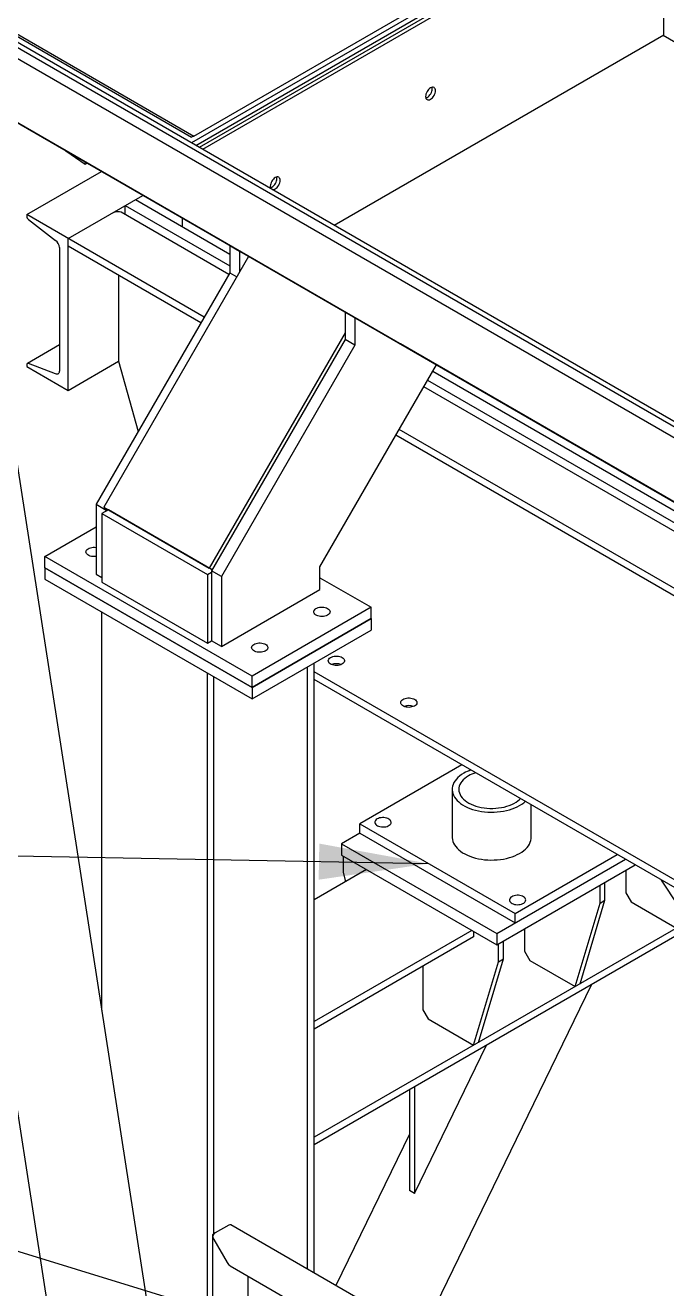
# Model space of a CAD drawing. Header units: millimetres. Extents: x 1293 to 41893, y 1011 to 26911.
# Drawn here: x 2903 to 3487, y 23770 to 24920 of the extents above; entities that cross this region are included whole.
import ezdxf

# ---------------------------------------------------------------- set-up
doc = ezdxf.new("R2010")
doc.units = ezdxf.units.MM
doc.header["$LTSCALE"] = 50
doc.layers.add('CAPA_1', color=7, linetype='Continuous')
doc.layers.add('MAQUINAS', color=11, linetype='Continuous')
doc.dimstyles.new('SLDDIMSTYLE2', dxfattribs={"dimtxt": 0.18, "dimasz": 30.769231, "dimexe": 0, "dimexo": 0.0625, "dimgap": 0, "dimtad": 0, "dimtih": 1, "dimtoh": 1, "dimdec": 0, "dimrnd": 1e-09, "dimzin": 0, "dimdsep": 46, "dimtxsty": 'Standard', "dimblk1": 'DOT', "dimblk2": 'DOT', "dimsah": 1, "dimcen": 0.09, "dimadec": 0, "dimazin": 0, "dimtfac": 30.769231, "dimtdec": 0, "dimtofl": 0, "dimtmove": 0, "dimatfit": 3, "dimldrblk": 'DOT', "dimfxl": 1, "dimfrac": 2, "dimtolj": 1, "dimtzin": 0, "dimarcsym": 0})
doc.dimstyles.new('SLDDIMSTYLE3', dxfattribs={"dimtxt": 0.18, "dimasz": 100, "dimexe": 0, "dimexo": 0.0625, "dimgap": 0, "dimtad": 0, "dimtih": 1, "dimtoh": 1, "dimdec": 0, "dimrnd": 1e-09, "dimzin": 0, "dimdsep": 46, "dimtxsty": 'Standard', "dimsah": 1, "dimcen": 0.09, "dimadec": 0, "dimazin": 0, "dimtfac": 100, "dimtdec": 0, "dimtofl": 0, "dimtmove": 0, "dimatfit": 3, "dimfxl": 1, "dimfrac": 2, "dimtolj": 1, "dimtzin": 0, "dimarcsym": 0})

# ---------------------------------------------------------------- blocks, each defined once
blk = doc.blocks.new('_Dot')
at = {"color": 0, "linetype": 'ByBlock', "lineweight": -2}
blk.add_line((-0.5, 0), (-1, 0), dxfattribs=at)
at = {"color": 0, "linetype": 'ByBlock', "const_width": 0.5}
blk.add_lwpolyline([(-0.25, 0, 1), (0.25, 0, 1)], format="xyb", close=True, dxfattribs=at)

msp = doc.modelspace()

# ---------------------------------------------------------------- linework, layer by layer
at = {"color": 7, "linetype": 'Continuous', "lineweight": 25}
for p, q in [((4398.3871158, 24032.610263), (1927.9887578, 25458.7408791)), ((1919.1114856, 25454.090214), (4390.7727372, 24027.230545)), ((1893.7114856, 25410.0961236), (4365.3727372, 23983.2364546)), ((1894.7715122, 25409.4839843), (4366.4327639, 23982.6243153)), ((3487.844332, 25063.7412297), (3054.1847545, 24813.3948845)), ((3056.4857348, 24819.6655719), (3481.6367825, 25065.1000475)), ((3058.0336449, 24811.1729673), (3486.0908279, 25058.2851191)), ((3481.3767827, 25051.7532349), (3061.3340129, 24809.2677054)), ((3484.3702014, 25050.0251711), (3064.3274316, 24807.5396416)), ((3484.3702014, 24911.8572914), (3484.3702014, 25050.0251711)), ((2869.5605951, 24925.3720812), (3054.1926431, 24818.7674284)), ((2871.8536869, 24926.2702247), (3056.4857348, 24819.6655719)), ((4191.4622271, 24156.8585743), (2869.1291513, 24920.2252102)), ((3183.997292, 24738.4557017), (3484.3702014, 24911.8572914)), ((3106.9451746, 24709.677413), (2838.73368, 24864.5126131)), ((3990.9774639, 24199.2746243), (2858.4231831, 24853.0842939)), ((3990.9775501, 24199.2747735), (2858.4232692, 24853.0844431)), ((2964.1591514, 24792.0746268), (2858.4363505, 24853.1071007)), ((3126.2676743, 24698.4617552), (2858.4452916, 24853.122587)), ((3056.4857348, 24819.6655719), (3054.1926431, 24818.7674284)), ((2961.5703428, 24793.6337312), (2934.2703642, 24809.3936734)), ((3436.3870309, 24519.4336613), (2934.2703642, 24809.3936734)), ((2939.7444963, 24806.1384991), (2957.5174659, 24794.0828025)), ((2964.1591514, 24792.0746268), (2944.8551514, 24803.2222115)), ((3026.8469729, 23673.7826044), (2852.8069611, 24797.1202781)), ((2957.5174659, 24794.0828025), (2957.6481215, 24795.7318993)), ((2957.5174659, 24794.0828025), (2959.072652, 24794.9805923)), ((2957.6481215, 24795.7318993), (2957.6528658, 24795.8002174)), ((2763.1204524, 24787.1301337), (2936.9962821, 23664.8521708)), ((2980.7761759, 24782.4854455), (2980.5178992, 24782.6623256)), ((3000.0801759, 24771.3378608), (2980.7761759, 24782.4854455)), ((3274.278508, 24613.046533), (3000.0801759, 24771.3378608)), ((3045.7008503, 24744.9711979), (3045.7008503, 24737.2693781)), ((3106.9451746, 24709.677413), (3087.6411746, 24720.8249977)), ((3089.0444721, 24719.9494577), (3089.0443002, 24719.94916)), ((3089.0443002, 24719.94916), (3098.0245563, 24714.7649685)), ((3089.0443002, 24719.94916), (3089.0443002, 24695.0439995)), ((3106.1423878, 24710.079041), (2974.3625694, 24481.8297008)), ((3098.0247282, 24714.7652661), (3098.0245563, 24714.7649685)), ((3098.0245563, 24714.7649685), (3098.0245563, 24696.0185445)), ((3123.5621991, 24700.0882316), (3123.294353, 24700.2728443)), ((3142.8661991, 24688.9406469), (3123.5621991, 24700.0882316)), ((3153.5676529, 24682.701813), (3126.2676743, 24698.4617552)), ((3089.0443002, 24695.0439995), (2967.4138525, 24484.3738849)), ((3089.0443002, 24695.0439995), (3095.357673, 24691.399367)), ((3417.0645312, 24530.6493192), (3142.8661991, 24688.9406469)), ((3153.9754609, 24682.4960038), (3153.5676529, 24682.701813)), ((3194.0536003, 24659.3289783), (3194.0534285, 24659.3286806)), ((3203.0336846, 24654.1444891), (3194.0534285, 24659.3286806)), ((3194.0534285, 24659.3286806), (3194.0534285, 24634.4235201)), ((3203.0338564, 24654.1447868), (3203.0336846, 24654.1444891)), ((3203.0336846, 24654.1444891), (3203.0336846, 24629.2393286)), ((3194.0534285, 24640.5822566), (3070.3914415, 24426.3934129)), ((3194.0534285, 24634.4235201), (3072.4229807, 24423.7534055)), ((3203.0336846, 24629.2393286), (3081.4032369, 24418.569214)), ((3203.0336846, 24629.2393286), (3194.0534285, 24634.4235201)), ((3271.6896994, 24614.6056374), (3244.3897208, 24630.3655796)), ((3746.5063875, 24340.4055675), (3244.3897208, 24630.3655796)), ((3274.278508, 24613.046533), (3254.974508, 24624.1941177)), ((3171.0870041, 24427.4451428), (3277.2395529, 24611.30675)), ((3290.8955324, 24603.4573517), (3290.6372558, 24603.6342317)), ((3310.1995324, 24592.309767), (3290.8955324, 24603.4573517)), ((3584.3978645, 24434.0184392), (3310.1995324, 24592.309767)), ((3417.0645312, 24530.6493192), (3397.7605312, 24541.7969039)), ((3433.6815557, 24521.0601378), (3433.4137096, 24521.2447504)), ((3452.9855557, 24509.9125531), (3433.6815557, 24521.0601378)), ((3463.6870095, 24503.6737192), (3436.3870309, 24519.4336613)), ((3469.8083383, 24500.1387596), (3442.5083596, 24515.8987018)), ((3442.5083596, 24515.8987018), (3512.4295519, 24475.5209348)), ((3727.1838877, 24351.6212253), (3452.9855557, 24509.9125531)), ((3464.0948175, 24503.46791), (3463.6870095, 24503.6737192)), ((2967.4138525, 24484.3738849), (2976.3941086, 24479.1896934)), ((2967.4138525, 24484.3738849), (2967.4138525, 24420.8043821)), ((2978.5625694, 24479.4043042), (2972.6228725, 24475.9753901)), ((2974.3625694, 24481.8297008), (3070.3914415, 24426.3934129)), ((2974.3625694, 24481.8297008), (2978.5625694, 24479.4043042)), ((2977.0292361, 24480.2897664), (2976.3941086, 24479.1896934)), ((2976.3941086, 24479.1896934), (2976.3941086, 24478.1524784)), ((3073.0579836, 24424.8532627), (2978.5625694, 24479.4043042)), ((2972.6228725, 24475.9753901), (2972.6228725, 24413.4431023)), ((2972.6228725, 24475.9753901), (3068.6517446, 24420.5391022)), ((2920.7580043, 24436.9202782), (2967.4138525, 24463.8541261)), ((3109.3198126, 24328.0658633), (2920.7580043, 24436.9202782)), ((2920.7580043, 24426.5502099), (2920.7580043, 24436.9202782)), ((2920.7584338, 24426.5499619), (2920.7570192, 24426.5491453)), ((2920.7570192, 24426.5491453), (3109.3188275, 24317.6947304)), ((2920.7570192, 24426.5491453), (2920.7570192, 24416.179077)), ((3109.3198126, 24317.695795), (2920.7580043, 24426.5502099)), ((2967.4138525, 24420.8043821), (2972.6228725, 24417.7972789)), ((3068.6517446, 24420.5391022), (3072.4229807, 24422.7161905)), ((3068.6517446, 24420.5391022), (3068.6517446, 24358.0068144)), ((3073.0581082, 24424.8534786), (3070.3914415, 24426.3934129)), ((3081.4032369, 24418.569214), (3072.4229807, 24423.7534055)), ((3072.4229807, 24423.7534055), (3072.4229807, 24360.1839027)), ((3171.0870041, 24406.773048), (3171.0870041, 24427.4451428)), ((2920.7570192, 24416.179077), (3109.3188275, 24307.3246621)), ((2972.6228725, 24413.4431023), (3068.6517446, 24358.0068144)), ((3081.4032369, 24418.569214), (3081.4032369, 24354.9997112)), ((3171.0870041, 24417.5909998), (3217.7428524, 24390.6571519)), ((3081.4032369, 24354.9997112), (3171.0870041, 24406.773048)), ((2972.6218874, 24023.7773028), (2972.6218874, 24386.2381259)), ((3217.7428524, 24390.6571519), (3109.3198126, 24328.0658633)), ((3217.7428524, 24380.2870836), (3217.7428524, 24390.6571519)), ((3109.3188275, 24317.6947304), (3217.7418673, 24380.286019)), ((3217.7428524, 24380.2870836), (3109.3198126, 24317.695795)), ((3217.7418673, 24380.286019), (3217.7414377, 24380.2862669)), ((3217.7418673, 24380.286019), (3217.7418673, 24369.9159506)), ((3109.3188275, 24307.3246621), (3217.7418673, 24369.9159506)), ((3068.6517446, 24358.0068144), (3072.4229807, 24360.1839027)), ((3081.4032369, 24354.9997112), (3072.4229807, 24360.1839027)), ((3165.8769991, 23784.5780519), (3165.8769991, 24339.9749996)), ((3068.6507595, 23247.2816142), (3068.6507595, 24330.801838)), ((3074.5904565, 23820.2946816), (3074.5904565, 24327.3729239)), ((3109.3198126, 24317.695795), (3109.3198126, 24328.0658633)), ((3159.9373022, 23788.006966), (3159.9373022, 24336.5460855)), ((3109.3188275, 24317.6947304), (3109.3188275, 24307.3246621)), ((3300.4304143, 24247.2814906), (3207.3709679, 24193.5594157)), ((3291.5957873, 24224.8621373), (3291.5957873, 24181.313294)), ((3363.562454, 24181.313294), (3363.562454, 24210.8361399)), ((3207.3709679, 24193.5594157), (3348.7923241, 24111.9186045)), ((3207.3709679, 24184.9176921), (3207.3709679, 24193.5594157)), ((3207.3709679, 24184.9176921), (3190.8718096, 24175.3929308)), ((3207.3709679, 24184.9176921), (3348.7923241, 24103.2768809)), ((3190.8718096, 24175.3929308), (3190.8718096, 24165.0228625)), ((3190.8718096, 24175.3929308), (3332.2931659, 24093.7521196)), ((3190.8718096, 24165.0228625), (3332.2931659, 24083.3820513)), ((3192.3979818, 24164.1418221), (3192.3979818, 24149.5730867)), ((3332.2931659, 24093.7521196), (3449.3365337, 24161.3198176)), ((3332.2931659, 24083.3820513), (3458.3182494, 24156.1347835)), ((3348.7923241, 24111.9186045), (3441.8517705, 24165.6406794)), ((3213.5680517, 24151.9206008), (3165.8769991, 24124.3891422)), ((3192.3979818, 24149.5730867), (3194.3417745, 24140.8215073)), ((3449.7551516, 24151.1914123), (3449.7551516, 24130.8057974)), ((3426.2146241, 24121.2709388), (3426.2146241, 24137.601755)), ((3430.7047521, 24123.8630346), (3430.7047521, 24140.1938508)), ((3403.518382, 24045.2896866), (3426.2146241, 24121.2709388)), ((3408.0085101, 24047.8817824), (3430.7047521, 24123.8630346)), ((3426.2146241, 24121.2709388), (3430.7047521, 24123.8630346)), ((3449.7551516, 24130.8057974), (3454.5446216, 24122.5101921)), ((3454.5446216, 24122.5101921), (3495.9136681, 24098.6283499)), ((3348.7923241, 24103.2768809), (3348.7923241, 24111.9186045)), ((3506.8031938, 24104.9147393), (3165.8769991, 23908.1022364)), ((3510.0727472, 24099.9432695), (3165.8769991, 23901.2432936)), ((3357.3598656, 24097.852749), (3357.3598656, 24077.4671341)), ((3309.5969238, 24096.484313), (3165.8769991, 24013.5165665)), ((3311.1230959, 24090.5064106), (3165.8769991, 24006.6576236)), ((3311.1230959, 24095.6032725), (3311.1230959, 24090.5064106)), ((3332.2931659, 24093.7521196), (3332.2931659, 24083.3820513)), ((3338.3094661, 24070.5243713), (3338.3094661, 24086.8551875)), ((3333.819338, 24067.9322755), (3333.819338, 24084.2630917)), ((3357.3598656, 24077.4671341), (3362.1493355, 24069.1715288)), ((3264.9645795, 24063.8596662), (3264.9645795, 24024.1284708)), ((3311.1230959, 23991.9510233), (3333.819338, 24067.9322755)), ((3315.613224, 23994.5431191), (3338.3094661, 24070.5243713)), ((3333.819338, 24067.9322755), (3338.3094661, 24070.5243713)), ((3362.1493355, 24069.1715288), (3403.518382, 24045.2896866)), ((3263.3705575, 23728.2962187), (3418.461461, 24047.0571997)), ((3264.9645795, 24024.1284708), (3269.7540494, 24015.8328655)), ((3269.7540494, 24015.8328655), (3311.1230959, 23991.9510233)), ((3257.3143172, 23857.0719361), (3322.913148, 23991.8983327)), ((3252.8241891, 23951.436838), (3252.8241891, 23859.6640319)), ((3257.3143172, 23954.0289337), (3257.3143172, 23857.0719361)), ((3252.8241891, 23911.0537337), (3185.716043, 23773.1252157)), ((3257.3143172, 23857.0719361), (3252.8241891, 23859.6640319)), ((3075.8586709, 23821.0268062), (3074.4584632, 23820.2184835)), ((3088.1084525, 23828.0987243), (3075.8953042, 23821.0482238)), ((3722.7670399, 23463.0922744), (3090.1402874, 23828.299925)), ((3073.2681452, 23818.5595422), (3073.2681452, 23241.3088111)), ((3074.4584632, 23815.24139), (3086.6716115, 23794.0875967)), ((3089.5456238, 23791.0537714), (3690.8080674, 23443.952351)), ((3105.8224418, 23546.7686357), (3105.8224418, 23781.6573644))]:
    msp.add_line(p, q, dxfattribs=at)
at = {"color": 7, "linetype": 'Continuous', "lineweight": 25, "flags": 128}
for points in [[(3276.3728046, 24860.8668899), (3276.286528, 24861.8286335), (3276.0310139, 24862.653805), (3275.6160816, 24863.3106937), (3275.0576765, 24863.7740555), (3274.377258, 24864.0260837), (3273.6009741, 24864.0570932), (3272.7586571, 24863.8658921), (3271.8826765, 24863.4598283), (3271.006696, 24862.8545065), (3270.1643789, 24862.073189), (3269.388095, 24861.1459013), (3268.7076765, 24860.1082785), (3268.1492715, 24859.0001959), (3267.7343391, 24857.8642366), (3267.478825, 24856.7440548), (3267.3925485, 24855.6826984), (3267.478825, 24854.7209548), (3267.7343391, 24853.8957833), (3268.1492715, 24853.2388947), (3268.7076765, 24852.7755329), (3269.388095, 24852.5235046), (3270.1643789, 24852.4924951), (3271.006696, 24852.6836962), (3271.8826765, 24853.08976), (3272.7586571, 24853.6950818), (3273.6009741, 24854.4763993), (3274.377258, 24855.4036871), (3275.0576765, 24856.4413098), (3275.6160816, 24857.5493924), (3276.0310139, 24858.6853517), (3276.286528, 24859.8055335), (3276.3728046, 24860.8668899)], [(3267.5860429, 24854.2886895), (3268.0132773, 24854.41176), (3268.8892578, 24854.8178238), (3269.7652383, 24855.4231456), (3270.6075554, 24856.2044632), (3271.3838393, 24857.1317509), (3272.0642578, 24858.1693737), (3272.6226629, 24859.2774562), (3273.0375952, 24860.4134155), (3273.2931093, 24861.5335974), (3273.3793859, 24862.5949538)], [(3273.3793859, 24862.5949538), (3273.2931093, 24863.5566973), (3273.1858914, 24863.9889627)], [(3134.9514483, 24779.2260787), (3134.8651718, 24780.1878223), (3134.6096577, 24781.0129939), (3134.1947253, 24781.6698825), (3133.6363203, 24782.1332443), (3132.9559018, 24782.3852726), (3132.1796179, 24782.416282), (3131.3373008, 24782.225081), (3130.4613203, 24781.8190171), (3129.5853398, 24781.2136954), (3128.7430227, 24780.4323778), (3127.9667388, 24779.5050901), (3127.2863203, 24778.4674673), (3126.7279152, 24777.3593848), (3126.3129829, 24776.2234254), (3126.0574688, 24775.1032436), (3125.9711922, 24774.0418872), (3126.0574688, 24773.0801436), (3126.3129829, 24772.2549721), (3126.7279152, 24771.5980835), (3126.9085657, 24771.4123219)], [(3126.1646867, 24772.6478783), (3126.591921, 24772.7709488), (3127.4679016, 24773.1770127), (3128.3438821, 24773.7823344), (3129.1861992, 24774.563652), (3129.9624831, 24775.4909397), (3130.6429016, 24776.5285625), (3131.2013066, 24777.636645), (3131.616239, 24778.7726044), (3131.8717531, 24779.8927862), (3131.9580296, 24780.9541426)], [(3127.7161402, 24770.9461191), (3127.9667388, 24770.8826934), (3128.7430227, 24770.8516839), (3129.5853398, 24771.042885), (3130.4613203, 24771.4489488), (3131.3373008, 24772.0542706), (3132.1796179, 24772.8355882), (3132.9559018, 24773.7628759), (3133.6363203, 24774.8004987), (3134.1947253, 24775.9085812), (3134.6096577, 24777.0445405), (3134.8651718, 24778.1647224), (3134.9514483, 24779.2260787)], [(3131.9580296, 24780.9541426), (3131.8717531, 24781.9158862), (3131.7645352, 24782.3481515)], [(2967.4138525, 24436.8644321), (2967.027467, 24436.812502), (2965.7076624, 24436.7266557), (2964.3825151, 24436.7782328), (2963.0946164, 24436.9655754), (2961.8853604, 24437.2826623), (2960.7936136, 24437.719302), (2959.8544656, 24438.2614605), (2959.0981015, 24438.8917126), (2958.5488314, 24439.5898012), (2958.2243093, 24440.3332893), (2958.1349656, 24441.0982806), (2958.2836718, 24441.8601875), (2958.6656485, 24442.5945219), (2959.2686186, 24443.2776815), (2960.0732022, 24443.8877092), (2961.0535392, 24444.404998), (2962.1781208, 24444.8129219), (2963.4108021, 24445.0983698), (2964.7119636, 24445.2521673), (2966.039785, 24445.2693712), (2967.3515889, 24445.1494286), (2967.4138525, 24445.1402054)], [(3178.1979056, 24389.5992231), (3179.0490883, 24389.0106483), (3179.7045441, 24388.3437935), (3180.1432061, 24387.6200917), (3180.3509754, 24386.8628034), (3180.3211742, 24386.0962684), (3180.0547602, 24385.3451238), (3179.5602962, 24384.6335121), (3178.8536748, 24383.9843049), (3177.9576072, 24383.4183684), (3176.9008939, 24382.9538923), (3175.7174984, 24382.605805), (3174.4454561, 24382.3852946), (3173.1256516, 24382.2994483), (3171.8005042, 24382.3510253), (3170.5126055, 24382.5383679), (3169.3033495, 24382.8554548), (3168.2116027, 24383.2920945), (3167.2724548, 24383.8342531), (3166.5160907, 24384.4645051), (3165.9668206, 24385.1625937), (3165.6422984, 24385.9060818), (3165.5529547, 24386.6710731), (3165.701661, 24387.4329801), (3166.0836377, 24388.1673144), (3166.6866078, 24388.8504741), (3167.4911913, 24389.4605017), (3168.4715283, 24389.9777905), (3169.5961099, 24390.3857144), (3170.8287912, 24390.6711624), (3172.1299527, 24390.8249599), (3173.4577741, 24390.8421638), (3174.7695781, 24390.7222211), (3176.0232021, 24390.4689869), (3177.1783538, 24390.0906003), (3178.1979056, 24389.5992231)], [(3121.6293631, 24356.9428986), (3122.4805458, 24356.3543239), (3123.1360016, 24355.687469), (3123.5746636, 24354.9637672), (3123.7824329, 24354.2064789), (3123.7526317, 24353.4399439), (3123.4862177, 24352.6887994), (3122.9917537, 24351.9771876), (3122.2851323, 24351.3279805), (3121.3890647, 24350.762044), (3120.3323514, 24350.2975678), (3119.1489559, 24349.9494806), (3117.8769137, 24349.7289701), (3116.5571091, 24349.6431238), (3115.2319617, 24349.6947008), (3113.944063, 24349.8820435), (3112.734807, 24350.1991303), (3111.6430602, 24350.63577), (3110.7039123, 24351.1779286), (3109.9475482, 24351.8081806), (3109.3982781, 24352.5062693), (3109.0737559, 24353.2497574), (3108.9844122, 24354.0147486), (3109.1331185, 24354.7766556), (3109.5150952, 24355.51099), (3110.1180653, 24356.1941496), (3110.9226488, 24356.8041772), (3111.9029858, 24357.321466), (3113.0275674, 24357.7293899), (3114.2602487, 24358.0148379), (3115.5614102, 24358.1686354), (3116.8892316, 24358.1858393), (3118.2010356, 24358.0658966), (3119.4546597, 24357.8126624), (3120.6098114, 24357.4342759), (3121.6293631, 24356.9428986)], [(3302.1350616, 24239.5506799), (3300.1701728, 24238.3211129), (3298.3830414, 24237.0042592), (3296.7852579, 24235.6086593), (3295.3871843, 24234.143364), (3294.1978879, 24232.6178763), (3293.2250815, 24231.0420898), (3292.4750742, 24229.4262239), (3291.9527302, 24227.7807581), (3291.661437, 24226.1163639), (3291.6030837, 24224.4438356), (3291.7780488, 24222.7740202), (3292.1851977, 24221.117747), (3292.8218897, 24219.4857576), (3293.6839957, 24217.8886361), (3294.7659245, 24216.3367404), (3296.0606596, 24214.8401352), (3297.5598039, 24213.4085265), (3299.2536351, 24212.0511989), (3301.1311679, 24210.7769551), (3303.1802258, 24209.5940592), (3305.3875199, 24208.5101826), (3307.738735, 24207.5323547), (3310.2186227, 24206.666917), (3312.8110999, 24205.9194824), (3315.4993533, 24205.2948982), (3318.2659487, 24204.797215), (3321.0929435, 24204.4296605), (3323.9620038, 24204.1946185), (3326.8545224, 24204.0936133), (3329.7517403, 24204.1272999), (3332.6348679, 24204.2954599), (3335.485207, 24204.5970027), (3338.2842722, 24205.0299727), (3341.0139104, 24205.5915618), (3343.6564187, 24206.2781281), (3346.1946597, 24207.0852187), (3348.6121717, 24208.0075996), (3350.8932763, 24209.0392885), (3353.0231797, 24210.1735947), (3354.9880685, 24211.4031618), (3356.7751999, 24212.7200154), (3358.1865642, 24213.939575)], [(3306.3659172, 24237.108259), (3304.5741031, 24235.9780242), (3302.9623345, 24234.7607926), (3301.5432256, 24233.4660905), (3300.3278828, 24232.1040509), (3299.325818, 24230.6853334), (3298.5448735, 24229.2210416), (3297.9911614, 24227.7226354), (3297.6690152, 24226.2018419), (3297.5809561, 24224.6705635), (3297.7276734, 24223.1407843), (3298.1080187, 24221.6244771), (3298.7190153, 24220.133509), (3299.5558813, 24218.6795488), (3300.6120673, 24217.2739757), (3301.8793069, 24215.9277903), (3303.3476825, 24214.6515282), (3305.0057019, 24213.4551781), (3306.8403889, 24212.3481028), (3308.8373846, 24211.3389668), (3310.9810598, 24210.435668), (3313.2546374, 24209.6452759), (3315.6403234, 24208.9739763), (3318.1194468, 24208.4270231), (3320.6726049, 24208.008697), (3323.2798158, 24207.7222719), (3325.9206746, 24207.5699895), (3328.5745131, 24207.5530416), (3331.2205612, 24207.6715608), (3333.8381101, 24207.9246196), (3336.406674, 24208.3102375), (3338.9061502, 24208.8253964), (3341.3169771, 24209.4660645), (3343.6202867, 24210.2272278), (3345.7980524, 24211.1029291), (3347.8332302, 24212.0863149), (3349.7098922, 24213.1696888), (3351.4133508, 24214.3445719), (3352.9302743, 24215.6017693), (3353.8150931, 24216.4631715)], [(3223.3456886, 24197.9442076), (3222.4945059, 24197.3556329), (3221.8390501, 24196.688778), (3221.4003881, 24195.9650762), (3221.1926188, 24195.2077879), (3221.22242, 24194.441253), (3221.488834, 24193.6901084), (3221.983298, 24192.9784967), (3222.6899194, 24192.3292895), (3223.585987, 24191.763353), (3224.6427003, 24191.2988768), (3225.8260958, 24190.9507896), (3227.098138, 24190.7302791), (3228.4179426, 24190.6444328), (3229.7430899, 24190.6960099), (3231.0309887, 24190.8833525), (3232.2402447, 24191.2004394), (3233.3319915, 24191.6370791), (3234.2711394, 24192.1792376), (3235.0275035, 24192.8094897), (3235.5767736, 24193.5075783), (3235.9012957, 24194.2510664), (3235.9906395, 24195.0160577), (3235.8419332, 24195.7779646), (3235.4599565, 24196.512299), (3234.8569864, 24197.1954587), (3234.0524029, 24197.8054863), (3233.0720659, 24198.3227751), (3231.9474842, 24198.730699), (3230.714803, 24199.0161469), (3229.4136414, 24199.1699445), (3228.0858201, 24199.1871483), (3226.7740161, 24199.0672057), (3225.520392, 24198.8139715), (3224.3652403, 24198.4355849), (3223.3456886, 24197.9442076)], [(3291.5957873, 24181.313294), (3291.6030837, 24180.8949923), (3291.7780488, 24179.2251769), (3292.1851977, 24177.5689037), (3292.8218897, 24175.9369143), (3293.6839957, 24174.3397928), (3294.7659245, 24172.7878971), (3296.0606596, 24171.2912919), (3297.5598039, 24169.8596832), (3299.2536351, 24168.5023556), (3301.1311679, 24167.2281118), (3303.1802258, 24166.0452159), (3305.3875199, 24164.9613393), (3307.738735, 24163.9835114), (3310.2186227, 24163.1180737), (3312.8110999, 24162.3706391), (3315.4993533, 24161.7460549), (3318.2659487, 24161.2483717), (3321.0929435, 24160.8808172), (3323.9620038, 24160.6457752), (3326.8545224, 24160.54477), (3329.7517403, 24160.5784566), (3332.6348679, 24160.7466166), (3335.485207, 24161.0481594), (3338.2842722, 24161.4811294), (3341.0139104, 24162.0427185), (3343.6564187, 24162.7292848), (3346.1946597, 24163.5363754), (3348.6121717, 24164.4587563), (3350.8932763, 24165.4904452), (3353.0231797, 24166.6247514), (3354.9880685, 24167.8543185), (3356.7751999, 24169.1711721), (3358.3729834, 24170.5667721), (3359.771057, 24172.0320674), (3360.9603535, 24173.557555), (3361.9331598, 24175.1333416), (3362.6831671, 24176.7492075), (3363.2055111, 24178.3946733), (3363.4968043, 24180.0590674), (3363.562454, 24181.313294)], [(3345.910864, 24127.1888379), (3345.0596813, 24126.6002632), (3344.4042255, 24125.9334083), (3343.9655635, 24125.2097065), (3343.7577942, 24124.4524182), (3343.7875954, 24123.6858833), (3344.0540094, 24122.9347387), (3344.5484734, 24122.223127), (3345.2550948, 24121.5739198), (3346.1511624, 24121.0079833), (3347.2078757, 24120.5435071), (3348.3912712, 24120.1954199), (3349.6633134, 24119.9749094), (3350.983118, 24119.8890631), (3352.3082654, 24119.9406402), (3353.5961641, 24120.1279828), (3354.8054201, 24120.4450697), (3355.8971669, 24120.8817094), (3356.8363148, 24121.423868), (3357.5926789, 24122.05412), (3358.141949, 24122.7522086), (3358.4664712, 24123.4956967), (3358.5558149, 24124.260688), (3358.4071086, 24125.0225949), (3358.0251319, 24125.7569293), (3357.4221618, 24126.440089), (3356.6175783, 24127.0501166), (3355.6372413, 24127.5674054), (3354.5126596, 24127.9753293), (3353.2799784, 24128.2607772), (3351.9788169, 24128.4145748), (3350.6509955, 24128.4317787), (3349.3391915, 24128.311836), (3348.0855674, 24128.0586018), (3346.9304157, 24127.6802152), (3345.910864, 24127.1888379)]]:
    msp.add_lwpolyline(points, dxfattribs=at)
at = {"color": 7, "linetype": 'Continuous', "lineweight": 25}
for centre, radius, start, end in [((3321.9285512, 24204.8603979), 39.9399286, 109.4052041475, 119.7081021548), ((3323.4869044, 24206.8666596), 34.7517271, 107.511669007, 119.5159475405), ((3079.2592547, 23815.7958332), 6.2372887, 122.6379705891, 159.7728862143), ((3089.2999429, 23826.426293), 2.0534545, 65.8432420503, 125.4672163789), ((3075.0912428, 23818.5475928), 1.7866969, 110.742075199, 199.4610019119)]:
    msp.add_arc(centre, radius, start, end, dxfattribs=at)
for centre, start_param, end_param in [((3077.3321452, 23816.9003313), 1.0471569192, 1.5707556948), ((3089.5452935, 23795.7465379), 1.5707556948, 2.3562351222)]:
    msp.add_ellipse(centre, major_axis=(-2.8737987, 4.9772957), ratio=0.5773346305, start_param=start_param, end_param=end_param, dxfattribs=at)
at = {"layer": 'MAQUINAS', "linetype": 'Continuous', "lineweight": 25}
for p, q in [((3483.6336948, 24911.4321152), (4495.7479319, 24327.1510029)), ((2904.257861, 24748.1673081), (2972.2111431, 24787.3959029)), ((2941.9702226, 24726.3964251), (3009.9235047, 24765.6250199)), ((2993.8247199, 24748.2325203), (2993.8247199, 24756.3313892)), ((2993.8247199, 24756.3313892), (3089.0443002, 24701.3622956)), ((3003.2528103, 24761.77411), (3089.0443002, 24712.2477371)), ((2904.257861, 24748.1673081), (2904.257861, 24746.4981058)), ((3065.8551351, 24654.8791875), (2904.257861, 24748.1673081)), ((2905.6585715, 24743.7800884), (2930.510214, 24724.6502317)), ((3088.2732687, 24693.7085337), (2990.3170237, 24750.2574702)), ((2941.9702226, 24588.1288477), (2941.9702226, 24726.3964251)), ((3062.8614732, 24649.6940129), (2941.9702226, 24719.4830463)), ((2933.9119395, 24718.0493324), (2933.9119395, 24605.7798361)), ((2987.8378825, 24693.0042098), (2987.8378825, 24614.6076841)), ((2933.9119395, 24629.4897726), (2904.7489385, 24612.6543304)), ((2904.257861, 24611.568933), (2904.257861, 24609.8997306)), ((2904.257861, 24609.8997306), (2941.9702226, 24588.1288477)), ((2930.510214, 24603.1064855), (2905.6585715, 24612.6697245)), ((2941.9702226, 24588.1288477), (2987.8378825, 24614.6076841)), ((2987.8378825, 24614.6076841), (3005.7371447, 24550.7517738)), ((3273.9044767, 24605.5302287), (3987.6423878, 24193.498103)), ((3269.1908146, 24597.3659265), (3983.1364001, 24185.2139129)), ((3984.6369152, 24176.248815), (3265.6838065, 24591.2916102)), ((4003.5252036, 24106.6604001), (3240.272011, 24547.2770894)), ((3995.9111232, 24117.969294), (3243.2656729, 24552.462264)), ((3675.9071185, 24037.436782), (3165.8769991, 24331.8709027)), ((3666.7407273, 24035.8150481), (3165.8769991, 24324.9575238)), ((3581.6096074, 23991.1689848), (3482.1752016, 24142.3624581))]:
    msp.add_line(p, q, dxfattribs=at)
at = {"layer": 'MAQUINAS', "linetype": 'Continuous', "lineweight": 25, "flags": 128}
for points in [[(2981.8510451, 24749.4191339), (2983.2943121, 24750.1515016), (2984.7165331, 24750.6715644), (2986.0969687, 24750.9717388), (2987.4154893, 24751.0476473), (2988.6528677, 24750.8981833), (2989.7910602, 24750.5255261), (2990.3170237, 24750.2574702)], [(2905.6585715, 24612.6697245), (2905.3737794, 24612.7491016), (2905.1062435, 24612.7623395), (2904.8642019, 24612.7090306), (2904.6551076, 24612.5908164), (2904.4853993, 24612.411337), (2904.3603028, 24612.1761191), (2904.2836701, 24611.8924056), (2904.257861, 24611.568933)], [(2933.9119395, 24605.7798361), (2933.8492601, 24604.9942598), (2933.6631522, 24604.3052415), (2933.3593464, 24603.733998), (2932.9471977, 24603.2981194), (2932.4393974, 24603.0110277), (2931.8515819, 24602.8815632), (2931.2018518, 24602.9137125), (2930.510214, 24603.1064855)], [(3191.3962472, 24344.9580608), (3192.2474298, 24344.3694861), (3192.9028856, 24343.7026312), (3193.3415476, 24342.9789294), (3193.5493169, 24342.2216411), (3193.5195157, 24341.4551061), (3193.2531017, 24340.7039616), (3192.7586378, 24339.9923498), (3192.0520163, 24339.3431427), (3191.1559487, 24338.7772062), (3190.0992354, 24338.31273), (3188.9158399, 24337.9646428), (3187.6437977, 24337.7441323), (3186.3239931, 24337.658286), (3184.9988458, 24337.709863), (3183.710947, 24337.8972057), (3182.501691, 24338.2142925), (3181.4099442, 24338.6509323), (3180.4707963, 24339.1930908), (3179.7144322, 24339.8233428), (3179.1651621, 24340.5214315), (3178.84064, 24341.2649196), (3178.7512962, 24342.0299108), (3178.9000025, 24342.7918178), (3179.2819792, 24343.5261522), (3179.8849493, 24344.2093118), (3180.6895328, 24344.8193394), (3181.6698698, 24345.3366282), (3182.7944515, 24345.7445521), (3184.0271327, 24346.0300001), (3185.3282943, 24346.1837976), (3186.6561156, 24346.2010015), (3187.9679196, 24346.0810588), (3189.2215437, 24345.8278246), (3190.3766954, 24345.4494381), (3191.3962472, 24344.9580608)], [(3257.3928801, 24306.8590156), (3258.2440627, 24306.2704408), (3258.8995185, 24305.603586), (3259.3381805, 24304.8798842), (3259.5459499, 24304.1225959), (3259.5161486, 24303.3560609), (3259.2497346, 24302.6049164), (3258.7552707, 24301.8933046), (3258.0486492, 24301.2440975), (3257.1525816, 24300.678161), (3256.0958683, 24300.2136848), (3254.9124728, 24299.8655975), (3253.6404306, 24299.6450871), (3252.320626, 24299.5592408), (3250.9954787, 24299.6108178), (3249.7075799, 24299.7981604), (3248.4983239, 24300.1152473), (3247.4065772, 24300.551887), (3246.4674292, 24301.0940456), (3245.7110651, 24301.7242976), (3245.161795, 24302.4223862), (3244.8372729, 24303.1658743), (3244.7479292, 24303.9308656), (3244.8966354, 24304.6927726), (3245.2786121, 24305.427107), (3245.8815822, 24306.1102666), (3246.6861658, 24306.7202942), (3247.6665028, 24307.237583), (3248.7910844, 24307.6455069), (3250.0237656, 24307.9309549), (3251.3249272, 24308.0847524), (3252.6527485, 24308.1019563), (3253.9645525, 24307.9820136), (3255.2181766, 24307.7287794), (3256.3733283, 24307.3503928), (3257.3928801, 24306.8590156)]]:
    msp.add_lwpolyline(points, dxfattribs=at)
at = {"layer": 'MAQUINAS', "linetype": 'Continuous', "lineweight": 25}
for centre, radius, start, end in [((2907.9591217, 24746.6855919), 3.7060062, 182.8998205352, 231.6281516474), ((2924.9231634, 24717.5940089), 9.0003008, 2.8998205351, 51.6281516474), ((3186.1577644, 24327.475769), 11.834793, 68.3708024615, 111.6291975385), ((3252.1543974, 24289.3768695), 11.8346497, 68.36872518, 111.6312790231)]:
    msp.add_arc(centre, radius, start, end, dxfattribs=at)

# ---------------------------------------------------------------- leaders
at = {"layer": 'CAPA_1'}
for points, dimstyle in [([(3270.2924406, 24157.2356226), (2513.9150939, 24171.1223518)], 'SLDDIMSTYLE3'), ([(3355.6346151, 23663.013906), (2138.9399425, 24036.9246494)], 'SLDDIMSTYLE2')]:
    msp.add_leader(points, dimstyle=dimstyle, dxfattribs=at)

doc.saveas('drawing.dxf')
